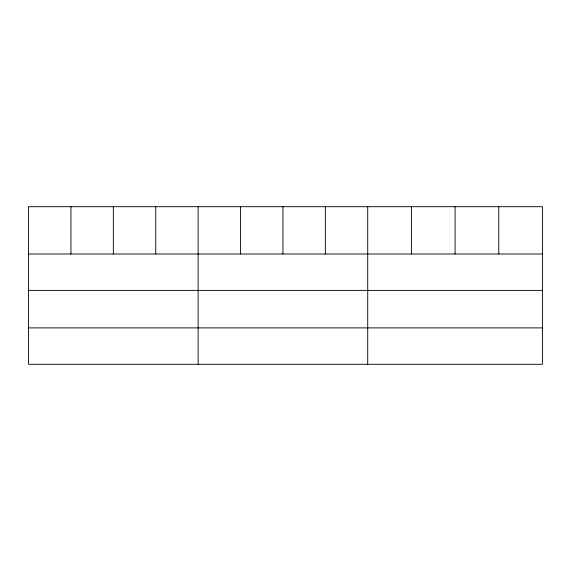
<?xml version="1.0" encoding="UTF-8"?>
<svg xmlns="http://www.w3.org/2000/svg" width="571" height="571" viewBox="0 0 571 571"><rect width="100%" height="100%" fill="white"/><g stroke="black" fill="none" stroke-linecap="round" stroke-linejoin="round"><path stroke-width="0.86" d="M542.45 290.396L542.45 206.709L28.55 206.709L28.55 364.291L542.45 364.291L542.45 290.396L28.55 290.396M28.55 254.002L542.45 254.002M28.55 327.897L542.45 327.897M498.768 206.709L498.768 254.002M455.087 206.709L455.087 254.002M411.405 206.709L411.405 254.002M367.724 206.709L367.724 364.291M325.327 206.709L325.327 254.002M282.93 206.709L282.93 254.002M240.534 206.709L240.534 254.002M198.137 206.709L198.137 364.291M155.74 206.709L155.74 254.002M113.344 206.709L113.344 254.002M70.947 206.709L70.947 254.002"/></g></svg>
